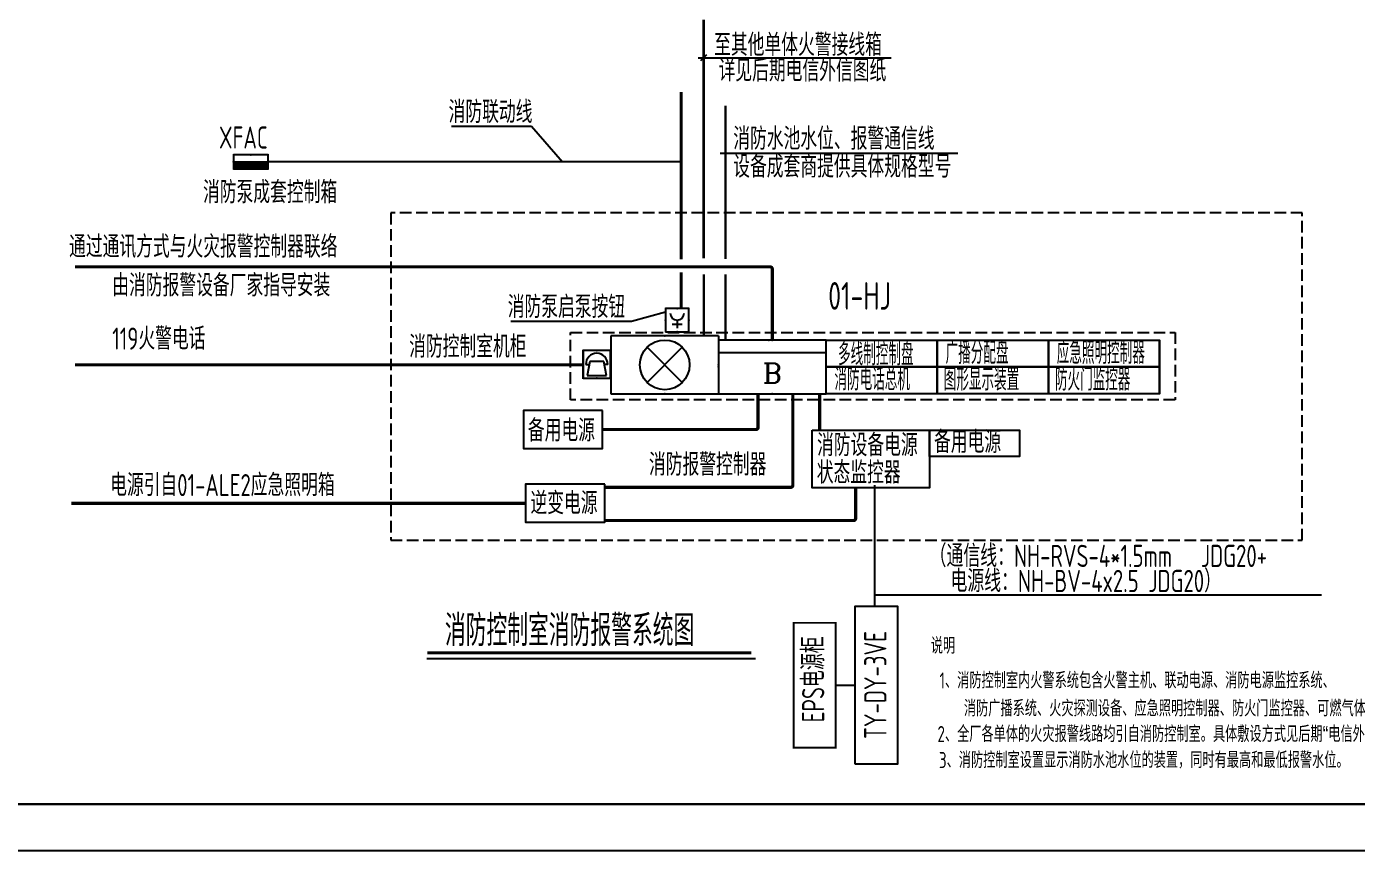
# Model space of a CAD drawing. Extents: x 6250600 to 6678662, y -692028 to -290561.
# Drawn here: x 6620441 to 6649175, y -371927 to -354139 of the extents above; entities that cross this region are included whole.
import ezdxf
from ezdxf.enums import TextEntityAlignment as Align

# ---------------------------------------------------------------- set-up
doc = ezdxf.new("R2010")
doc.units = 0
doc.header["$LTSCALE"] = 1000
doc.header["$MEASUREMENT"] = 0
doc.linetypes.add('DASH', pattern=[0.35, 0.25, -0.1])
doc.layers.get('0').update_dxf_attribs({"linetype": 'CONTINUOUS'})
for name, color, linetype in [('EQUIP-消防', 3, 'CONTINUOUS'), ('EQUIP-箱柜', 3, 'CONTINUOUS'), ('EQUIP-通讯', 3, 'CONTINUOUS'), ('PUB_DIM', 3, 'CONTINUOUS'), ('PUB_TEXT', 7, 'CONTINUOUS'), ('PUB_TITLE', 4, 'CONTINUOUS'), ('SIG_TEXT', 7, 'CONTINUOUS'), ('WIRE-照明', 1, 'CONTINUOUS'), ('WIRE-系统', 4, 'CONTINUOUS'), ('图名', 15, 'CONTINUOUS'), ('建筑底图', 251, 'CONTINUOUS'), ('电气', 7, 'CONTINUOUS')]:
    doc.layers.add(name, color=color, linetype=linetype)
doc.styles.add('_COMPLEX', font='COMPLEX', dxfattribs={"width": 0.6})
doc.styles.add('_TCH_LABEL', font='COMPLEX', dxfattribs={"bigfont": 'GBCBIG'})
doc.styles.add('_TEL_DIM', font='sceie.shx', dxfattribs={"width": 0.8, "height": 3.5, "bigfont": 'sceic.shx'})
doc.styles.add('SCEI', font='sceie.shx', dxfattribs={"width": 0.8, "height": 400, "bigfont": 'sceic.shx'})
doc.styles.add('sceie', font='sceie.shx', dxfattribs={"width": 0.7, "bigfont": 'sceic.shx'})
doc.styles.get("Standard").update_dxf_attribs({"font": 'GBENOR', "bigfont": 'GBCBIG'})

# ---------------------------------------------------------------- blocks, each defined once
blk = doc.blocks.new('$equip$00001412')
for p, q in [((-0.65, 0.7), (-0.65, 0)), ((0.65, 0.7), (-0.65, 0.7)), ((0.65, 0.7), (0.65, 0)), ((0.212, 0.562), (-0.212, 0.138)), ((-0.212, 0.562), (0.212, 0.138)), ((-0.65, 0), (0.65, 0))]:
    blk.add_line(p, q)
blk.add_circle((0, 0.35), 0.3)
for p in [(0, 0.7), (-0.65, 0.35), (0.65, 0.35), (0, 0)]:
    blk.add_point(p)
at = {"style": '_TCH_LABEL', "flags": 9}
blk.add_attdef('A', (0, 0), '', height=0.00002, dxfattribs=at)
blk = doc.blocks.new('$equip$00001654')
for p, q in [((-0.65, 0), (-0.65, -0.65)), ((0.65, 0), (-0.65, 0)), ((0.65, -0.65), (0.65, 0)), ((-0.65, -0.15), (0.65, -0.15)), ((-0.65, -0.65), (0.65, -0.65))]:
    blk.add_line(p, q)
for p in [(0, 0), (-0.65, -0.325), (0.65, -0.325), (0, -0.65)]:
    blk.add_point(p)
at = {"style": '_COMPLEX'}
blk.add_text('B', height=0.24, dxfattribs=at).set_placement((0, -0.4), align=Align.MIDDLE_CENTER)
at = {"flags": 9}
blk.add_attdef('A', (0, 0), '', height=0.00002, dxfattribs=at)
blk.add_attdef('B', text='', height=0.4, dxfattribs=at).set_placement((0.934, -0.35), align=Align.MIDDLE_CENTER)
blk = doc.blocks.new('$equip$00002658')
for p, q in [((0.5, 1), (-0.5, 1)), ((-0.5, 1), (-0.5, 0)), ((0.5, 0), (0.5, 1)), ((-0.4, 0.5), (-0.27, 0.5)), ((-0.25, 0.6), (-0.35, 0.1)), ((0.25, 0.6), (-0.25, 0.6)), ((0.35, 0.1), (0.25, 0.6)), ((0.4, 0.5), (0.27, 0.5)), ((-0.5, 0), (0.5, 0)), ((-0.35, 0.1), (0.35, 0.1))]:
    blk.add_line(p, q)
at = {"const_width": 0.0667}
blk.add_lwpolyline([(-0.5, 1), (0.5, 1), (0.5, 0), (-0.5, 0), (-0.5, 1), (0.5, 1)], dxfattribs=at)
blk.add_arc((0, 0.5), 0.4, 0, 180)
for p in [(0, 1), (-0.5, 0.5), (0.5, 0.5), (0, 0)]:
    blk.add_point(p)
at = {"color": 7, "flags": 1}
for tag, height, p in [('B', 0.4, (0.762, 0.292)), ('A', 0.00002, (0, 0))]:
    blk.add_attdef(tag, text='', height=height, dxfattribs=at).set_placement(p, align=Align.MIDDLE_CENTER)
blk = doc.blocks.new('$equip$00002656')
for p, q in [((-0.5, 1), (-0.5, 0)), ((0.5, 1), (-0.5, 1)), ((0.5, 0), (0.5, 1)), ((-0.5, 0), (0.5, 0)), ((-0.219, 0.331), (0.222, 0.331)), ((0, 0.5), (0, 0.15))]:
    blk.add_line(p, q)
at = {"const_width": 0.0667}
blk.add_lwpolyline([(-0.5, 1), (0.5, 1), (0.5, 0), (-0.5, 0), (-0.5, 1), (0.5, 1)], dxfattribs=at)
blk.add_arc((0, 0.8), 0.3, 180, 0)
for p in [(0, 1), (-0.5, 0.5), (0, 0), (0.5, 0.5)]:
    blk.add_point(p)
at = {"color": 7, "flags": 1}
for tag, height, p in [('A', 0.00002, (0, 0)), ('B', 0.4, (0.762, 0.292))]:
    blk.add_attdef(tag, text='', height=height, dxfattribs=at).set_placement(p, align=Align.MIDDLE_CENTER)
blk = doc.blocks.new('*X67')
at = {"color": 0}
for p, q in [((-250, 33), (-183, 100)), ((-250, 68), (-218, 100)), ((-247, 0), (-147, 100)), ((-212, 0), (-112, 100)), ((-177, 0), (-77, 100)), ((-141, 0), (-41, 100)), ((-106, 0), (-6, 100)), ((-71, 0), (29, 100)), ((-35, 0), (65, 100)), ((0, 0), (100, 100)), ((35, 0), (135, 100)), ((71, 0), (171, 100)), ((106, 0), (206, 100)), ((141, 0), (241, 100)), ((177, 0), (250, 73)), ((212, 0), (250, 38)), ((247, 0), (250, 3))]:
    blk.add_line(p, q, dxfattribs=at)
blk = doc.blocks.new('$equip$00002929')
for p, q in [((-0.75, 0.6), (-0.75, 0)), ((0.75, 0.6), (-0.75, 0.6)), ((0.75, 0), (0.75, 0.6)), ((-0.75, 0.3), (0.75, 0.3)), ((-0.75, 0), (0.75, 0))]:
    blk.add_line(p, q)
for points, const_width in [([(-0.75, 0.6), (-0.75, 0), (0.75, 0), (0.75, 0.6), (-0.75, 0.6), (-0.75, 0)], 0.0667), ([(-0.75, 0.15), (0.75, 0.15)], 0.3)]:
    blk.add_lwpolyline(points, dxfattribs=dict(const_width=const_width))
for p in [(0, 0.6), (-0.75, 0.3), (0, 0), (0.75, 0.3)]:
    blk.add_point(p)
at = {"xscale": 0.00300000000061118, "yscale": 0.00300000000061118, "zscale": 0.00300000000061118}
blk.add_blockref('*X67', (0, 0), dxfattribs=at)
at = {"color": 7, "style": '_TEL_DIM', "flags": 1}
for tag in ['A', 'REMARK']:
    blk.add_attdef(tag, text='', height=0.00002, dxfattribs=at).set_placement((0, 0), align=Align.MIDDLE_CENTER)

msp = doc.modelspace()

# ---------------------------------------------------------------- linework, layer by layer
at = {"linetype": 'DASH'}
for points in [[(6648005.5, -358160.3), (6628309.4, -358160.3), (6628309.4, -365231.7), (6648005.5, -365231.7)], [(6632194.3, -360741.9), (6645258.6, -360741.9), (6645258.6, -362200.8), (6632194.3, -362200.8)]]:
    msp.add_lwpolyline(points, close=True, dxfattribs=at)
for points in [[(6632884.1, -362428.9), (6631174.8, -362428.9), (6631174.8, -363249.2), (6632884.1, -363249.2)], [(6632932.2, -364016.1), (6631223, -364016.1), (6631223, -364836.4), (6632932.2, -364836.4)]]:
    msp.add_lwpolyline(points, close=True)
msp.add_point((6636477.4, -360906.4))
at = {"layer": 'PUB_DIM'}
for points in [[(6637715.9, -360906.4), (6644919.9, -360906.4), (6644919.9, -362068.9), (6637715.9, -362068.9)], [(6640117.2, -360906.4), (6640117.2, -360906.4), (6640117.2, -362068.9), (6640117.2, -362068.9)], [(6642518.6, -360906.4), (6642518.6, -360906.4), (6642518.6, -362068.9), (6642518.6, -362068.9)], [(6644919.9, -360906.4), (6644919.9, -360906.4), (6644919.9, -362068.9), (6644919.9, -362068.9)], [(6637715.9, -361487.7), (6644919.9, -361487.7), (6644919.9, -361487.7), (6637715.9, -361487.7)]]:
    msp.add_lwpolyline(points, close=True, dxfattribs=at)
at = {"layer": 'PUB_TITLE', "linetype": 'Continuous'}
msp.add_lwpolyline([(6614810.4, -371927.3), (6674210.4, -371927.3), (6674210.4, -329927.3), (6614810.4, -329927.3)], close=True, dxfattribs=at)
at = {"layer": 'PUB_TITLE', "const_width": 50}
msp.add_lwpolyline([(6617310.4, -370927.3), (6673210.4, -370927.3), (6673210.4, -330927.3), (6617310.4, -330927.3)], close=True, dxfattribs=at)
at = {"layer": 'SIG_TEXT'}
msp.add_line((6638763.9, -366410.7), (6648423.4, -366410.7), dxfattribs=at)
for points in [[(6637418.1, -362851.1), (6639951.3, -362851.1), (6639951.3, -364095.8), (6637418.1, -364095.8)], [(6639951.3, -362851.1), (6641893.1, -362851.1), (6641893.1, -363419), (6639951.3, -363419)]]:
    msp.add_lwpolyline(points, close=True, dxfattribs=at)
at = {"layer": 'SIG_TEXT', "color": 6, "ltscale": 5}
msp.add_lwpolyline([(6638347.6, -370068), (6638347.6, -366654.6), (6639257.8, -366654.6), (6639257.8, -370068)], close=True, dxfattribs=at)
at = {"layer": 'WIRE-照明', "const_width": 70.4}
for points in [[(6636553.4, -360906.4), (6636553.4, -359376.1, 0.4142136), (6636503.4, -359326.1), (6621488.1, -359326.1)], [(6632884.1, -362839.1), (6636197.3, -362839.1, 0.4142136), (6636247.3, -362789.1), (6636247.3, -362068.9)], [(6636997.7, -362068.9), (6636997.7, -364038, -0.4142136), (6636947.7, -364088), (6632932.2, -364088)], [(6638355.4, -364109.8), (6638355.4, -364754.4, -0.4142136), (6638305.4, -364804.4), (6632932.2, -364804.4)]]:
    msp.add_lwpolyline(points, format="xyb", dxfattribs=at)
for points in [[(6632464, -361443), (6621488.1, -361443)], [(6631223, -364434.6), (6621410.1, -364434.6)]]:
    msp.add_lwpolyline(points, dxfattribs=at)
at = {"layer": 'WIRE-照明', "linetype": 'Continuous', "const_width": 71.5}
msp.add_lwpolyline([(6637579, -362068.9), (6637579, -362851.1)], dxfattribs=at)
at = {"layer": 'WIRE-系统', "const_width": 42}
for points in [[(6638763.9, -366654.6), (6638763.9, -364037)], [(6637923.4, -368361.3), (6638347.6, -368361.3)]]:
    msp.add_lwpolyline(points, dxfattribs=at)
msp.add_lwpolyline([(6637013.2, -369709.5), (6637013.2, -367013.1), (6637923.4, -367013.1), (6637923.4, -369709.5)], close=True, dxfattribs=at)
at = {"layer": '图名'}
msp.add_line((6629092.5, -367783.3), (6636191.1, -367783.3), dxfattribs=at)
at = {"layer": '图名', "const_width": 65.5}
msp.add_lwpolyline([(6629101.7, -367658.6), (6636102.2, -367658.6)], dxfattribs=at)
at = {"layer": '电气', "color": 3}
for p, q in [((6634950.1, -354810.4), (6639120.6, -354810.4)), ((6635134.7, -354745.7), (6635005.3, -354875.1))]:
    msp.add_line(p, q, dxfattribs=at)
at = {"layer": '电气'}
for p, q in [((6629624.8, -356291.9), (6631352.9, -356291.9)), ((6631352.9, -356291.9), (6632023.4, -357056.2)), ((6635429.5, -356870.1), (6640565.9, -356870.1)), ((6633511.4, -360499.5), (6634248.1, -360296.6)), ((6630906.9, -360499.5), (6633511.4, -360499.5))]:
    msp.add_line(p, q, dxfattribs=at)
for points, const_width in [([(6635072, -359141.5), (6635072, -353991.6)], 60), ([(6634584.9, -355551), (6634584.9, -359163.1)], 60), ([(6635544, -359156.7), (6635544, -355843)], 50), ([(6625677, -357056.2), (6634584.9, -357056.2)], 40), ([(6634584.9, -359443.6), (6634584.9, -360228.1)], 60), ([(6635072, -360810), (6635072, -359489.4)], 50), ([(6635544, -360909), (6635544, -359485.8)], 50)]:
    msp.add_lwpolyline(points, dxfattribs=dict(at, const_width=const_width))

# ---------------------------------------------------------------- block references
at = {"layer": 'EQUIP-消防'}
for name, p, xscale, yscale, zscale in [('$equip$00002656', (6634498.1, -360726.9), 500, 500, 500), ('$equip$00002658', (6632762.1, -361730.2), 596.1599999573082, 596.1599999573082, 596.1599999573082), ('$equip$00001654', (6636553.4, -360906.4), 1788.47999998834, 1788.47999998834, 1788.47999998834)]:
    msp.add_blockref(name, p, dxfattribs=dict(at, xscale=xscale, yscale=yscale, zscale=zscale))
at = {"layer": 'EQUIP-箱柜', "xscale": 500, "yscale": 500, "zscale": 500}
msp.add_blockref('$equip$00002929', (6625286.4, -357208.7), dxfattribs=at)
at = {"layer": 'EQUIP-通讯', "xscale": 1788.47999998834, "yscale": 1788.47999998834, "zscale": 1788.47999998834}
msp.add_blockref('$equip$00001412', (6634228.4, -362068.9), dxfattribs=at)

# ---------------------------------------------------------------- texts
at = {"color": 3, "style": 'sceie'}
for s, height, width, p in [('至其他单体火警接线箱', 476.93, 0.8, (6635297.7, -354532.6)), ('详见后期电信外信图纸', 476.93, 0.8, (6635392.6, -355085.9)), ('通过通讯方式与火灾报警控制器联络', 476.928, 0.8, (6621358.4, -358890.8)), ('由消防报警设备厂家指导安装', 476.928, 0.8, (6622291.8, -359727.4)), ('01-HJ', 596.16, 0.8, (6637761.2, -359953.6)), ('消防泵启泵按钮', 476.93, 0.8, (6630836.8, -360190.9)), ('119火警电话', 476.93, 0.8, (6622291.8, -360875.7)), ('消防控制室机柜', 476.93, 0.8, (6628706.5, -361049.8)), ('广播分配盘', 476.93, 0.6, (6640298.9, -361184.3)), ('应急照明控制器', 476.93, 0.6, (6642700.2, -361184.3)), ('多线制控制盘', 476.93, 0.6, (6637974.9, -361215.5)), ('消防电话总机', 476.93, 0.6, (6637896.7, -361755.2)), ('图形显示装置', 476.93, 0.6, (6640258.8, -361759.4)), ('防火门监控器', 476.93, 0.6, (6642660.2, -361759.4)), ('备用电源', 476.93, 0.8, (6631271.7, -362859.6)), ('消防设备电源 ', 476.93, 0.8, (6637520.5, -363176.6)), ('备用电源', 476.93, 0.8, (6640048.2, -363107.6)), ('消防报警控制器', 476.93, 0.8, (6633888.1, -363595.9)), ('状态监控器 ', 476.93, 0.8, (6637515.1, -363769.5)), ('电源引自01-ALE2应急照明箱', 476.928, 0.8, (6622246.4, -364039.2)), ('逆变电源', 476.93, 0.8, (6631328.2, -364428.5))]:
    msp.add_text(s, height=height, dxfattribs=dict(at, width=width)).set_placement(p, align=Align.MIDDLE_LEFT)
at = {"color": 3, "style": 'sceie', "width": 0.8}
for s, height, p in [('消防联动线', 476.93, (6629559.2, -356220)), ('XFAC', 476.93, (6624598.2, -356772.1)), ('消防水池水位、报警通信线', 476.928, (6635709.6, -356798.2)), ('设备成套商提供具体规格型号', 476.928, (6635709.6, -357400.2)), ('消防泵成套控制箱', 476.93, (6624253.1, -357953.9))]:
    msp.add_text(s, height=height, dxfattribs=at).set_placement(p)
at = {"layer": 'PUB_TEXT', "style": 'SCEI', "width": 0.8}
for s, height, p in [('说明', 346.36, (6639978.7, -367680.4)), ('1、消防控制室内火警系统包含火警主机、联动电源、消防电源监控系统、', 346.361, (6640167.4, -368429.9)), ('消防广播系统、火灾探测设备、应急照明控制器、防火门监控器、可燃气体控制器、警报装置及消防电话系统等。', 346.361, (6640693.6, -369033.7)), ('2、全厂各单体的火灾报警线路均引自消防控制室。具体敷设方式见后期“电信外线平面图”。', 346.361, (6640122.5, -369587.7)), ('3、消防控制室设置显示消防水池水位的装置，同时有最高和最低报警水位。', 346.361, (6640154.4, -370149.4))]:
    msp.add_text(s, height=height, dxfattribs=at).set_placement(p)
at = {"layer": 'SIG_TEXT', "style": 'SCEI', "width": 0.8}
for s, p in [('（通信线：NH-RVS-4*1.5mm   JDG20+', (6639952.2, -365808.3)), ('电源线：NH-BV-4x2.5 JDG20）', (6640402.3, -366350.1))]:
    msp.add_text(s, height=480, dxfattribs=at).set_placement(p)
at = {"layer": 'SIG_TEXT', "color": 6, "style": 'SCEI', "width": 0.8}
msp.add_text('TY-DY-3VE ', height=480, rotation=90, dxfattribs=at).set_placement((6639019.8, -369522.1))
at = {"layer": 'WIRE-系统', "style": 'SCEI', "width": 0.8}
msp.add_text(' EPS电源柜', height=480, rotation=90, dxfattribs=at).set_placement((6637677.1, -369371.1))
at = {"layer": '建筑底图', "color": 0, "style": 'sceie', "width": 0.7}
msp.add_text('消防控制室消防报警系统图', height=675.177, dxfattribs=at).set_placement((6629480.1, -367516))

doc.saveas('drawing.dxf')
